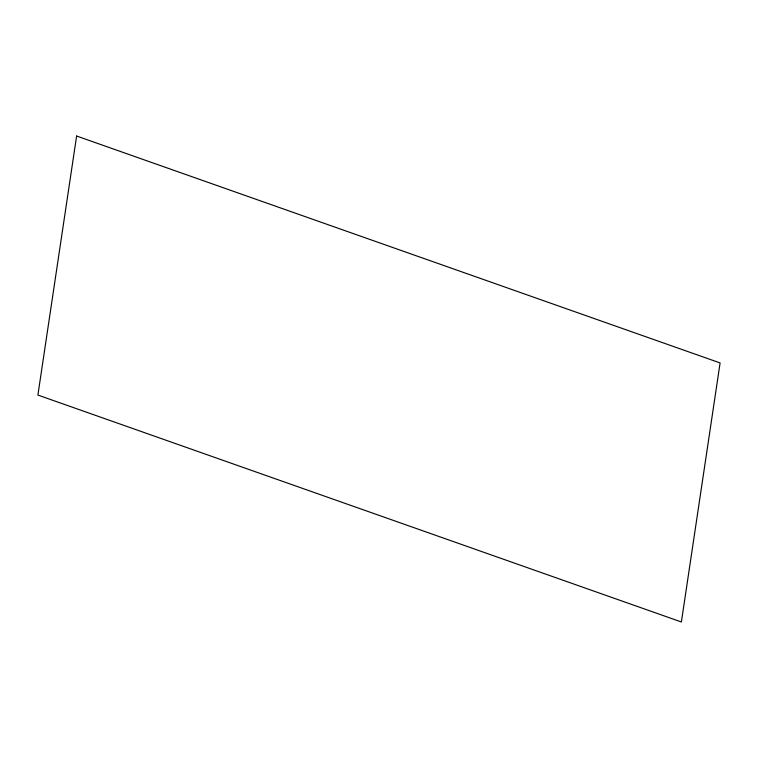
<?xml version="1.0" encoding="UTF-8"?>
<svg xmlns="http://www.w3.org/2000/svg" width="758" height="758" viewBox="0 0 758 758"><rect width="100%" height="100%" fill="white"/><g stroke="black" fill="none" stroke-linecap="round" stroke-linejoin="round"><path stroke-width="1.14" d="M76.615 136.023L37.9 395.06L681.385 621.977L720.1 362.94L76.615 136.023"/></g></svg>
